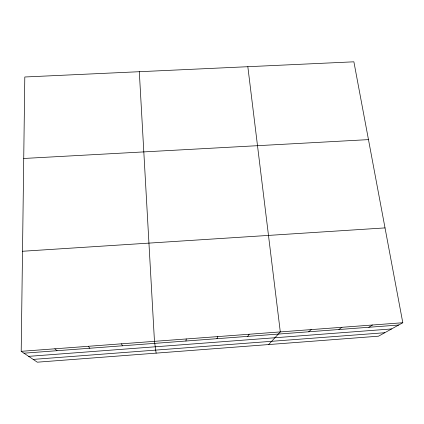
<?xml version="1.0" encoding="UTF-8"?>
<svg xmlns="http://www.w3.org/2000/svg" width="424" height="424" viewBox="0 0 424 424"><rect width="100%" height="100%" fill="white"/><g stroke="black" fill="none" stroke-linecap="round" stroke-linejoin="round"><path stroke-width="0.64" d="M21.2 351.326L24.804 76.993L353.886 61.814L402.8 322.733L378.515 336.19L37.307 362.186L21.2 351.326L402.8 322.733M185.951 341.018L186.247 338.956M216.94 338.691L217.809 336.592M247.722 336.375L249.158 334.245M268.657 344.558L280.301 331.913L247.833 66.706M308.688 331.796L311.232 329.596M338.866 329.528L341.956 327.291M368.854 327.275L372.479 325.007M23.967 353.192L398.645 325.033M28.657 356.351L391.585 328.945M33.183 359.404L384.754 332.729M22.514 251.262L385.024 227.905M23.733 158.47L368.472 139.623M54.871 348.804L57.007 350.706M88.303 346.297L89.814 348.242M121.503 343.811L122.398 345.793M156.133 353.134L154.469 341.341L139.305 71.709"/></g></svg>
